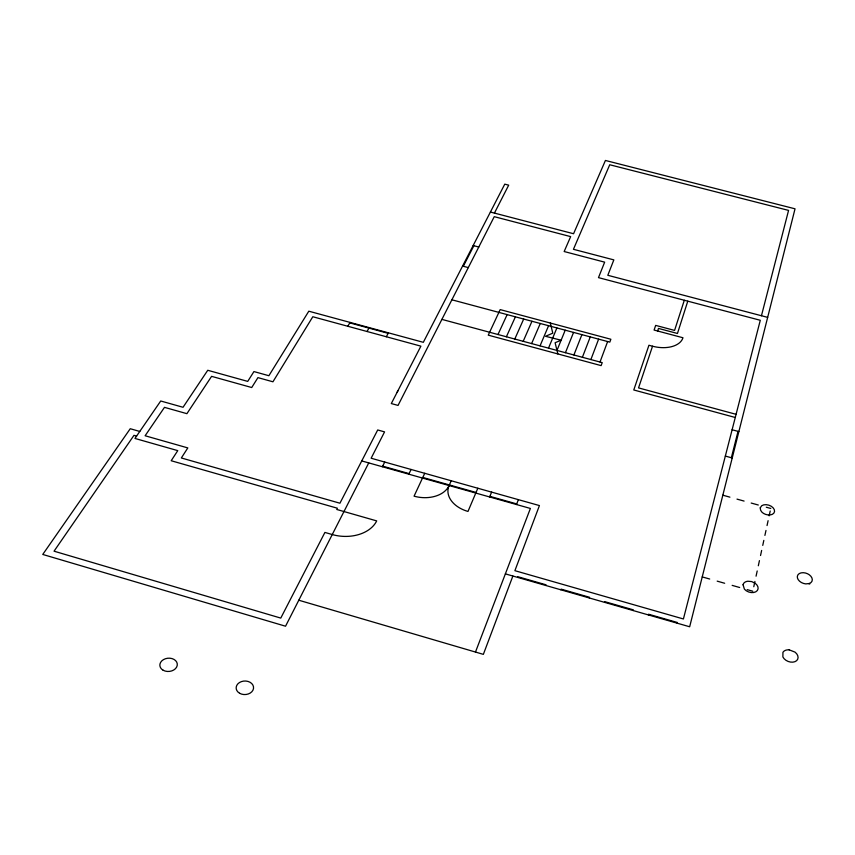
<?xml version="1.0" encoding="UTF-8"?>
<svg xmlns="http://www.w3.org/2000/svg" width="855" height="855" viewBox="0 0 855 855"><rect width="100%" height="100%" fill="white"/><g stroke="black" fill="none" stroke-linecap="round" stroke-linejoin="round"><path stroke-width="1.28" d="M753.779 586.733L754.922 581.443M756.066 576.185L757.199 570.958M758.321 565.775L759.432 560.634M760.544 555.515L761.645 550.438M762.745 545.394L763.825 540.381M764.904 535.401L765.984 530.463M767.042 525.547L768.1 520.674M769.158 515.822L770.195 511.012M731.356 457.735L738.025 431.358M761.452 315.741L788.567 210.394L609.733 164.758L573.438 249.307L613.847 259.888L607.809 275.289L767.672 317.376M677.16 623.188L677.342 622.483L648.582 614.232L648.389 614.927M633.095 610.534L633.298 609.839L604.72 601.642L604.506 602.337M687.783 301.174L677.459 333.471L658.5 328.427L657.634 331.003M684.31 300.255L674.574 330.415L655.667 325.392L654.086 330.062L682.974 337.757A26.206 15.796 12.8 0 1 652.536 346.211L648.934 345.249L633.779 389.976L735.268 417.486M589.309 597.966L589.523 597.282L561.136 589.138L560.901 589.811M652.536 346.211L638.535 387.903L736.08 414.322M545.8 585.483L546.035 584.799L517.82 576.708L517.564 577.382M600.007 362.028L607.627 341.551M512.872 576.035L483.353 654.364L298.79 600.221M590.88 359.57L598.628 339.136M475.476 652.055L530.389 508.447L361.751 460.93L339.937 503.221L181.335 457.97L187.822 447.913L145.115 435.761L164.481 407.354L186.903 413.67L211.602 376.35L251.723 387.529L257.932 377.621L272.937 381.79L312.812 316.745L420.895 346.157L391.312 403.56L398.045 405.42L494.254 216.668L570.659 236.621L564.161 251.53L604.656 262.154L598.489 277.629L760.287 320.283L683.412 618.967L514.892 570.68L539.43 505.572L371.134 458.227L384.568 431.882L377.707 429.969L361.751 460.93M582.383 357.283L590.271 336.891M516.473 504.525L518.387 499.651M573.897 354.985L581.902 334.658M565.422 352.698L573.555 332.413M556.958 350.4L565.219 330.18M489.626 496.958L491.625 492.117M548.504 348.145L556.894 327.946M477.838 488.237L467.984 511.44A28.001 19.409 8.8 0 1 449.099 485.544L451.226 480.756M540.05 345.858L548.579 325.723M531.618 343.592L540.274 323.489M523.196 341.316L531.97 321.266M514.785 339.05L523.688 319.043M506.384 336.785L515.405 316.831M497.984 334.519L507.143 314.608M424.732 473.296L414.066 496.167A27.926 19.238 6.9 0 0 449.099 485.544M408.818 474.194L411.073 469.459M382.377 466.745L384.729 462.042M368.751 462.908L285.549 626.213L42.75 554.446L130.249 428.729L139.782 431.444M494.425 213.087L508.693 185.161L504.771 184.146L423.321 342.321L308.805 311.199L268.876 375.719L253.935 371.572L247.726 381.394L207.754 370.279L183.045 407.279L160.719 400.995L134.962 438.444L177.765 450.628L171.192 460.738L337.383 508.223L336.742 509.473L376.692 520.898A34.649 24.432 4.1 0 1 332.264 534.546L324.911 532.43L280.771 618.09L54.047 551.186L133.989 435.334L136.597 436.071M397.18 392.189L397.928 390.735M463.314 266.268L473.873 245.738M386.321 336.752L388.448 332.841M367.041 331.505L369.221 327.615M347.814 326.268L350.058 322.41M789.208 649.843L795.011 652.119A8.176 5.814 21.8 0 1 794.958 661.674A8.176 5.814 21.8 0 1 782.881 656.929L782.934 652.322A8.176 5.814 21.8 0 1 789.208 649.853M490.407 212.04L573.566 233.736L605.426 160.462L795.032 208.812L689.664 626.768L505.369 573.876M473.157 245.545L478.779 247.031M462.587 266.076L468.294 267.594M451.878 299.795L609.807 342.128L610.865 339.253L500.186 309.606L488.258 335.149L601.118 365.609L602.219 362.627L441.896 319.385M349.781 322.891L388.181 333.332M732.104 429.755L738.87 431.593M725.329 456.078L732.222 457.97M722.838 495.195L729.914 497.161M736.999 499.117L744.096 501.083M751.192 503.05L758.3 505.016M766.294 507.229L770.75 508.458M808.702 583.655L809.792 583.954M382.677 466.157L409.096 473.606M422.787 477.453L476.043 492.459M489.872 496.349L516.709 503.916M702.233 576.911L709.703 579.027M717.185 581.144L724.666 583.26M732.158 585.376L739.661 587.503M747.163 589.629L752.806 591.222M550.342 323.051L552.79 333.161L545.501 336.293L561.126 340.215L555.109 342.716L557.813 353.917M760.245 507.838C759.935 512.722 765.823 515.33 770.034 514.966A7.406 4.895 17.9 0 0 773.155 507.838A7.406 4.895 17.9 0 0 761.73 505.722L760.245 507.838M743.048 584.756L744.406 589.148A7.802 5.419 19 0 0 755.777 591.82A7.802 5.419 19 0 0 755.286 583.345L751.705 581.582L747.804 581.24A7.802 5.419 19 0 0 743.604 583.463L743.048 584.756M809.396 583.484L805.805 583.901A7.759 5.269 20.3 0 1 797.362 576.227A7.759 5.269 20.3 0 1 807.654 573.801L809.343 574.827A7.759 5.269 20.3 0 1 809.396 583.484M239.646 693.287A8.71 6.776 -1.9 0 0 253.508 688.478A8.71 6.776 -1.9 0 0 241.42 681.606A8.71 6.776 -1.9 0 0 239.646 693.287M163.113 670.213A8.742 6.637 -4.9 0 0 177.209 665.511A8.742 6.637 -4.9 0 0 165.4 658.745A8.742 6.637 -4.9 0 0 163.113 670.213"/></g></svg>
